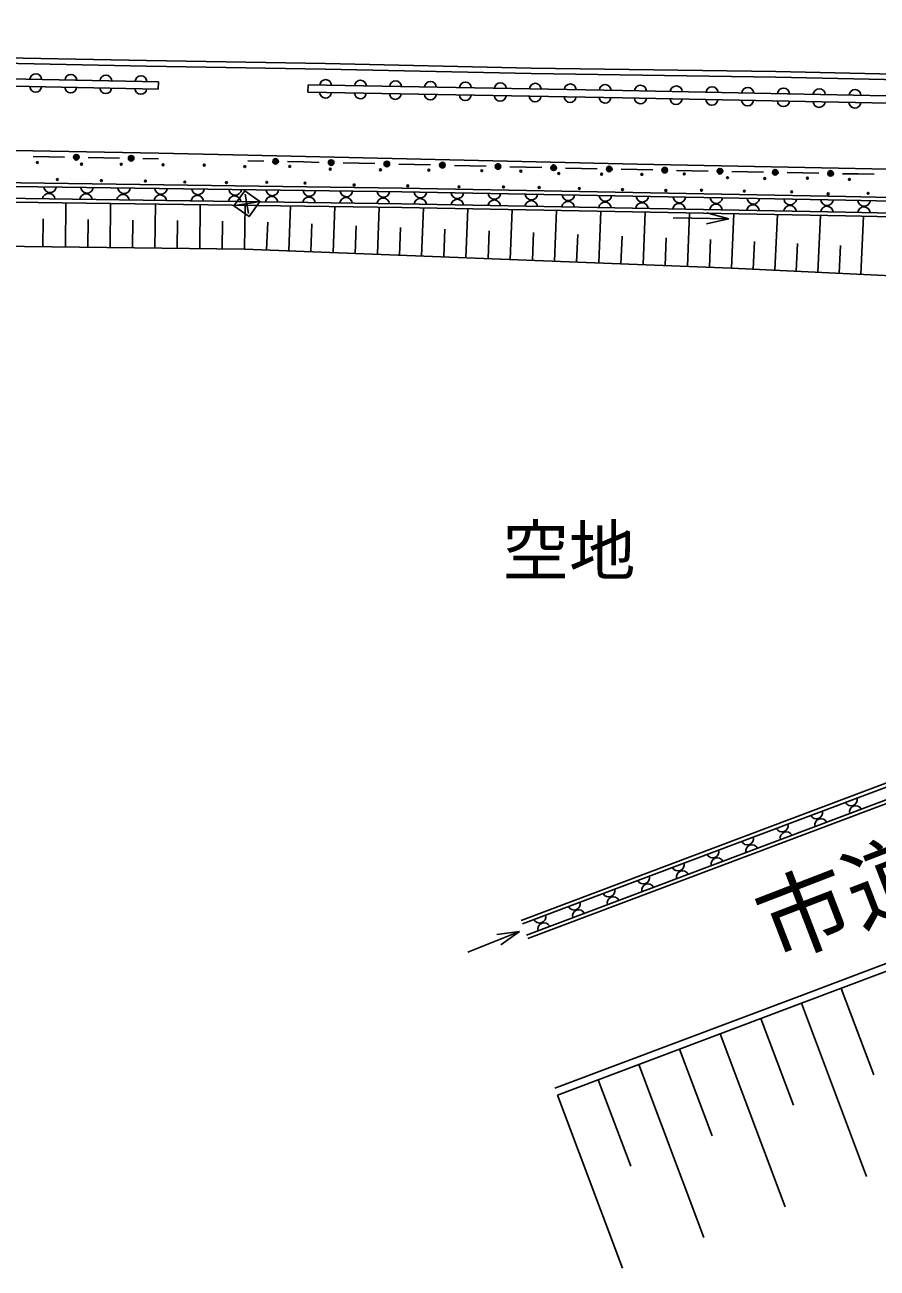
# Model space of a CAD drawing. Units: millimetres, scale not verified. Extents: x 40000 to 423008634, y 20000 to 333183309.
# Drawn here: x 384694 to 407750, y 246376 to 279997 of the extents above; entities that cross this region are included whole.
import ezdxf
from ezdxf.enums import TextEntityAlignment as Align

# ---------------------------------------------------------------- set-up
doc = ezdxf.new("R2010")
doc.units = ezdxf.units.MM
doc.header["$LTSCALE"] = 1000
for name, color, linetype, lineweight in [('M-BGD', 7, 'Continuous', 25), ('M-BGD-EXST', 7, 'Continuous', 25), ('M-STR-STRC', 7, 'Continuous', 25)]:
    doc.layers.add(name, color=color, linetype=linetype, lineweight=lineweight)
doc.layers.add('M-BMK-HTXT', color=7, linetype='Continuous')
doc.styles.add('ＭＳ ゴシック', font='')
doc.styles.get('ＭＳ ゴシック').set_extended_font_data('MS Gothic')

msp = doc.modelspace()

# ---------------------------------------------------------------- linework, layer by layer
at = {"layer": 'M-BGD'}
for p, q in [((388304, 278260), (379776, 278427)), ((388308, 278459), (388304, 278260)), ((392357, 278374), (392354, 278174)), ((400863, 278023), (392354, 278174)), ((412467, 277790), (400863, 278023)), ((380900, 276659), (388313, 276526)), ((385345, 276429), (384921, 276437)), ((385345, 276429), (385769, 276422)), ((386827, 276403), (386404, 276410)), ((386827, 276403), (387251, 276395)), ((388310, 276376), (387886, 276384)), ((388313, 276526), (390729, 276473)), ((390729, 276473), (401259, 276232)), ((390725, 276323), (391155, 276313)), ((392230, 276289), (391800, 276299)), ((392230, 276289), (392659, 276279)), ((393734, 276254), (393304, 276264)), ((393734, 276254), (394164, 276245)), ((395238, 276220), (394808, 276230)), ((395238, 276220), (395668, 276210)), ((396743, 276185), (396313, 276195)), ((396743, 276185), (397172, 276176)), ((398247, 276151), (397817, 276161)), ((398247, 276151), (398677, 276141)), ((399751, 276116), (399322, 276126)), ((399751, 276116), (400181, 276107)), ((401256, 276082), (400826, 276092)), ((401256, 276082), (401683, 276074)), ((401259, 276232), (413225, 275998)), ((402751, 276053), (402324, 276061)), ((402751, 276053), (403179, 276044)), ((404247, 276023), (403820, 276032)), ((394897, 275578), (375867, 275844)), ((404247, 276023), (404674, 276015)), ((405743, 275994), (405315, 276003)), ((405743, 275994), (406170, 275986)), ((407239, 275965), (406811, 275973)), ((407239, 275965), (407666, 275957)), ((394897, 275578), (406901, 275353)), ((385790, 273991), (385804, 275185)), ((387001, 273976), (387015, 275168)), ((388213, 273962), (388227, 275151)), ((389424, 273948), (389438, 275134)), ((390636, 273933), (390650, 275117)), ((391834, 273887), (391881, 275100)), ((393032, 273840), (393080, 275083)), ((394230, 273793), (394280, 275066)), ((395428, 273746), (395479, 275047)), ((396626, 273700), (396678, 275024)), ((418925, 275098), (406901, 275353)), ((385184, 273998), (385193, 274748)), ((386396, 273984), (386404, 274734)), ((387607, 273969), (387616, 274719)), ((388818, 273955), (388827, 274705)), ((390030, 273941), (390039, 274691)), ((397824, 273653), (397877, 275002)), ((399022, 273606), (399076, 274980)), ((400220, 273559), (400275, 274957)), ((401419, 273513), (401474, 274935)), ((403736, 274753), (402237, 274783)), ((402617, 273466), (402673, 274912)), ((403736, 274753), (403133, 274615)), ((403736, 274753), (403140, 274915)), ((403815, 273419), (403872, 274890)), ((404980, 273363), (405051, 274868)), ((406145, 273308), (406218, 274846)), ((407310, 273252), (407384, 274823)), ((391235, 273910), (391264, 274660)), ((392433, 273863), (392462, 274613)), ((393631, 273817), (393660, 274566)), ((394829, 273770), (394858, 274519)), ((396027, 273723), (396056, 274472)), ((397225, 273676), (397254, 274426)), ((398423, 273630), (398453, 274379)), ((390636, 273933), (376087, 274106)), ((399621, 273583), (399651, 274332)), ((400819, 273536), (400849, 274285)), ((402018, 273489), (402047, 274239)), ((403216, 273442), (403245, 274192)), ((404397, 273391), (404433, 274140)), ((405562, 273336), (405598, 274085)), ((406727, 273280), (406763, 274029)), ((390636, 273933), (403815, 273419)), ((403815, 273419), (414299, 272919)), ((407668, 258812), (417047, 262330)), ((398303, 255290), (407668, 258812)), ((414219, 256955), (405635, 253725)), ((398073, 255476), (396679, 254924)), ((398073, 255476), (397460, 255395)), ((398073, 255476), (397571, 255116)), ((406779, 253942), (407659, 251602)), ((405635, 253725), (399034, 251243)), ((405706, 253538), (407466, 248858)), ((404605, 253124), (405485, 250784)), ((403505, 252711), (405265, 248031)), ((402405, 252297), (403285, 249957)), ((401305, 251883), (403065, 247203)), ((400205, 251470), (401085, 249130)), ((399105, 251056), (400864, 246376))]:
    msp.add_line(p, q, dxfattribs=at)
for points in [[(388308, 278459), (379780, 278627), (371841, 278788), (363904, 278935), (360254, 279001)], [(436884, 277529), (424679, 277737), (412471, 277990), (400866, 278223), (392357, 278374)], [(373730, 276463), (375849, 275745), (394895, 275478), (406899, 275253), (418923, 274998), (432933, 274703)], [(373693, 276137), (375794, 275425), (394890, 275158), (406893, 274934), (418916, 274678), (432927, 274383)], [(375861, 275324), (394889, 275058), (406891, 274834), (418914, 274579), (432926, 274283)], [(398120, 255777), (407485, 259299), (416864, 262818), (426264, 266336), (433748, 269132)], [(398155, 255684), (407520, 259205), (416899, 262725), (426299, 266242), (433785, 269039)], [(398268, 255384), (407633, 258906), (417012, 262425), (426412, 265943), (433904, 268742)], [(449490, 267109), (444320, 265986), (436575, 264214), (430026, 262681), (422084, 259701), (414289, 256768), (405706, 253538), (399105, 251056)]]:
    msp.add_lwpolyline(points, dxfattribs=at)
for centre, radius in [((386086, 276416), 75), ((386086, 276416), 49.5), ((386086, 276416), 24.5), ((387569, 276389), 75), ((387569, 276389), 49.5), ((387569, 276389), 24.5), ((391477, 276306), 75), ((385032, 276273), 25), ((386228, 276229), 25), ((387303, 276226), 25), ((388433, 276214), 25), ((389548, 276204), 25), ((390643, 276164), 25), ((391477, 276306), 49.5), ((391477, 276306), 24.5), ((391860, 276171), 25), ((392982, 276272), 75), ((392982, 276272), 49.5), ((392957, 276093), 25), ((392982, 276272), 24.5), ((394313, 276075), 25), ((394486, 276237), 75), ((394486, 276237), 49.5), ((394486, 276237), 24.5), ((395623, 276068), 25), ((395990, 276203), 75), ((395990, 276203), 49.5), ((395990, 276203), 24.5), ((397056, 276054), 25), ((397495, 276168), 75), ((397495, 276168), 49.5), ((397495, 276168), 24.5), ((398112, 276043), 25), ((398999, 276134), 75), ((398999, 276134), 49.5), ((398999, 276134), 24.5), ((400504, 276099), 75), ((400504, 276099), 49.5), ((400504, 276099), 24.5), ((402004, 276067), 75), ((402004, 276067), 49.5), ((402004, 276067), 24.5), ((403499, 276038), 75), ((403499, 276038), 49.5), ((403499, 276038), 24.5), ((404995, 276009), 75), ((404995, 276009), 49.5), ((404995, 276009), 24.5), ((406491, 275980), 75), ((406491, 275980), 49.5), ((385573, 275813), 25), ((386765, 275785), 25), ((387955, 275774), 25), ((389022, 275748), 25), ((390147, 275731), 25), ((391238, 275739), 25), ((392273, 275720), 25), ((399137, 275979), 25), ((400297, 275959), 25), ((401387, 275953), 25), ((402533, 275966), 25), ((403703, 275865), 25), ((404709, 275844), 25), ((405863, 275852), 25), ((406491, 275980), 24.5), ((406999, 275818), 25), ((393604, 275667), 25), ((395052, 275643), 25), ((396439, 275618), 25), ((397641, 275613), 25), ((398610, 275597), 25), ((399694, 275573), 25), ((400861, 275541), 25), ((402035, 275519), 25), ((402997, 275523), 25), ((404158, 275503), 25), ((405438, 275485), 25), ((406427, 275430), 25), ((407508, 275441), 25)]:
    msp.add_circle(centre, radius, dxfattribs=at)
for centre, radius, start, end in [((384991, 278516), 158, 1.8373, 175.9128), ((385939, 278498), 158, 1.8373, 175.9128), ((386886, 278479), 158, 1.8383, 175.9118), ((387834, 278461), 158, 1.8373, 175.9128), ((392830, 278358), 158, 1.8139, 176.1524), ((393775, 278341), 158, 1.8144, 176.1534), ((394721, 278325), 158, 1.816, 176.1519), ((395666, 278308), 158, 1.8139, 176.1524), ((396612, 278291), 158, 1.8144, 176.1534), ((397557, 278274), 158, 1.816, 176.1519), ((398503, 278258), 158, 1.8139, 176.1524), ((399448, 278241), 158, 1.8144, 176.1534), ((384988, 278333), 158, 181.8377, 355.9139), ((385935, 278314), 158, 181.8385, 355.9121), ((386883, 278296), 158, 181.8373, 355.9128), ((387830, 278277), 158, 181.8401, 355.9105), ((392826, 278174), 158, 181.8122, 356.1537), ((393772, 278157), 158, 181.8142, 356.1531), ((394717, 278140), 158, 181.8132, 356.1542), ((395663, 278124), 158, 181.8122, 356.1537), ((396608, 278107), 158, 181.8142, 356.1531), ((397554, 278090), 158, 181.8132, 356.1542), ((398499, 278073), 158, 181.8122, 356.1537), ((399445, 278056), 158, 181.814, 356.1524), ((400394, 278224), 158, 1.816, 176.1519), ((401350, 278202), 162, 2.9704, 174.7231), ((402317, 278183), 162, 2.9735, 174.7214), ((403284, 278163), 162, 2.9704, 174.7231), ((404251, 278144), 162, 2.9724, 174.7225), ((405218, 278124), 162, 2.9708, 174.7241), ((406185, 278105), 162, 2.9711, 174.7213), ((407152, 278085), 162, 2.9708, 174.7241), ((400390, 278040), 158, 181.8142, 356.1531), ((401346, 278025), 162, 182.9692, 354.7238), ((402313, 278006), 162, 182.9699, 354.7255), ((403280, 277986), 162, 182.9699, 354.7255), ((404247, 277967), 162, 182.9702, 354.7227), ((405214, 277947), 162, 182.9707, 354.7237), ((406181, 277928), 162, 182.9696, 354.7248), ((407148, 277909), 162, 182.9695, 354.7245), ((385342, 275273), 168, 5.5141, 172.8803), ((385373, 275629), 168, 185.366, 353.0288), ((386347, 275259), 168, 5.5141, 172.8803), ((386375, 275615), 168, 185.3648, 353.0295), ((387352, 275245), 168, 5.5141, 172.8803), ((387377, 275601), 168, 185.3675, 353.0272), ((388357, 275231), 168, 5.5141, 172.8803), ((388380, 275587), 168, 185.3648, 353.0295), ((389362, 275217), 168, 5.5141, 172.8803), ((389382, 275573), 168, 185.3675, 353.0272), ((390367, 275203), 168, 5.5156, 172.8787), ((390385, 275559), 168, 185.3668, 353.0289), ((391372, 275189), 168, 5.5141, 172.8803), ((391387, 275545), 168, 185.3656, 353.0278), ((392390, 275531), 168, 185.3668, 353.0289), ((393392, 275517), 168, 185.366, 353.0288), ((394394, 275503), 168, 185.3648, 353.0295), ((395396, 275486), 168, 184.981, 352.8763), ((396396, 275467), 168, 184.983, 352.8757), ((397396, 275449), 168, 184.9826, 352.8747), ((398397, 275430), 168, 184.983, 352.8757), ((399397, 275411), 168, 184.983, 352.8757), ((400397, 275393), 168, 184.983, 352.8757), ((401398, 275374), 168, 184.983, 352.8757), ((392377, 275174), 168, 5.5141, 172.8803), ((393382, 275160), 168, 5.5141, 172.8803), ((394387, 275146), 168, 5.5141, 172.8803), ((395390, 275131), 168, 4.9769, 172.882), ((396390, 275112), 168, 4.9769, 172.882), ((397390, 275093), 168, 4.9766, 172.8813), ((398391, 275075), 168, 4.9777, 172.8802), ((399391, 275056), 168, 4.9769, 172.882), ((400391, 275037), 168, 4.9769, 172.882), ((401391, 275019), 168, 4.9786, 172.8808), ((402391, 275000), 168, 4.9777, 172.8802), ((402398, 275355), 168, 184.983, 352.8757), ((403392, 274981), 168, 4.9769, 172.882), ((403398, 275337), 168, 184.983, 352.8757), ((404392, 274963), 168, 4.9774, 172.883), ((404399, 275318), 168, 184.981, 352.8763), ((405392, 274944), 168, 4.9769, 172.882), ((405399, 275299), 168, 184.983, 352.8757), ((406392, 274925), 168, 4.9766, 172.8813), ((406399, 275280), 168, 184.983, 352.8757), ((407393, 274905), 168, 4.9331, 172.6361), ((407400, 275261), 168, 184.9351, 352.6359), ((407046, 259046), 168, 206.6616, 14.5556), ((406109, 258693), 168, 206.6621, 14.5551), ((407170, 258713), 168, 26.6628, 194.554), ((405173, 258341), 168, 206.6631, 14.5541), ((406234, 258361), 168, 26.6628, 194.554), ((404236, 257989), 168, 206.6614, 14.5548), ((405298, 258009), 168, 26.6628, 194.554), ((403300, 257637), 168, 206.6631, 14.5541), ((404361, 257656), 168, 26.6628, 194.554), ((402363, 257285), 168, 206.6616, 14.5556), ((403425, 257304), 168, 26.6621, 194.5537), ((401427, 256933), 168, 206.6631, 14.5541), ((402488, 256952), 168, 26.6621, 194.5537), ((400490, 256581), 168, 206.6631, 14.5541), ((401552, 256600), 168, 26.6637, 194.5521), ((399554, 256228), 168, 206.6631, 14.5541), ((400615, 256248), 168, 26.6654, 194.5513), ((398617, 255876), 168, 206.6631, 14.5541), ((399679, 255896), 168, 26.6654, 194.5513), ((398742, 255544), 168, 26.6643, 194.5524)]:
    msp.add_arc(centre, radius, start, end, dxfattribs=at)
at = {"layer": 'M-BGD-EXST'}
for p, q in [((390657, 275423), (390744, 274900)), ((390439, 275118), (390962, 275205))]:
    msp.add_line(p, q, dxfattribs=at)
msp.add_lwpolyline([(390352, 275103), (390759, 274812), (391049, 275219), (390643, 275510)], close=True, dxfattribs=at)
at = {"layer": 'M-STR-STRC'}
for p, q in [((398395, 278828), (405013, 278737)), ((398391, 278678), (405009, 278587))]:
    msp.add_line(p, q, dxfattribs=at)
for points in [[(336645, 279847), (350534, 279596), (359144, 279429), (364346, 279325), (368188, 279249), (371079, 279203), (375376, 279107), (379150, 279061), (383199, 278978), (387984, 278880), (392820, 278802), (398391, 278678)], [(336648, 279997), (350536, 279746), (359147, 279579), (364349, 279475), (368191, 279399), (371082, 279353), (375379, 279257), (379153, 279211), (383203, 279128), (387986, 279030), (392823, 278952), (398395, 278828)], [(463306, 278752), (459883, 278485), (457189, 278311), (453812, 278173), (449958, 278060), (445868, 278038), (439481, 278095), (434339, 278192), (427614, 278302), (421154, 278408), (413419, 278550), (405013, 278737)], [(463318, 278602), (459894, 278336), (457197, 278161), (453817, 278023), (449961, 277910), (445867, 277888), (439479, 277945), (434337, 278042), (427611, 278152), (421151, 278258), (413416, 278400), (405009, 278587)]]:
    msp.add_lwpolyline(points, dxfattribs=at)

# ---------------------------------------------------------------- texts
at = {"layer": 'M-BGD-EXST', "style": 'ＭＳ ゴシック'}
msp.add_text('空地', height=1320, dxfattribs=at).set_placement((399413, 264724), align=Align.BOTTOM_CENTER)
at = {"layer": 'M-BMK-HTXT', "style": 'ＭＳ ゴシック'}
msp.add_text('市道松ヶ谷佐波川線', height=1833, rotation=21.098, dxfattribs=at).set_placement((415649, 258213), align=Align.BOTTOM_CENTER)

doc.saveas('drawing.dxf')
